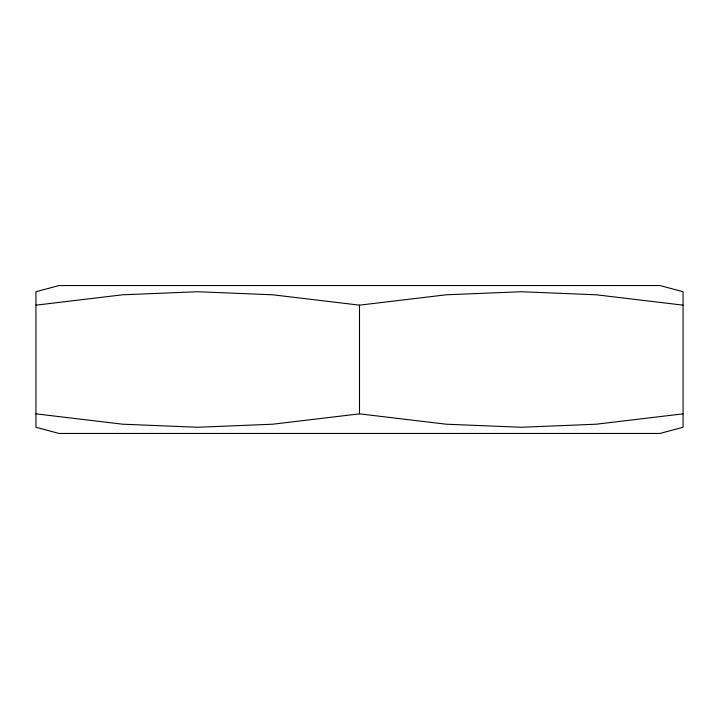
<?xml version="1.0" encoding="UTF-8"?>
<svg xmlns="http://www.w3.org/2000/svg" width="719" height="719" viewBox="0 0 719 719"><rect width="100%" height="100%" fill="white"/><g stroke="black" fill="none" stroke-linecap="round" stroke-linejoin="round"><path stroke-width="1.08" d="M35.95 305.153L122.643 294.799L197.725 291.734L272.807 294.799L359.5 305.153L446.193 294.799L521.275 291.734L596.357 294.799L683.05 305.153M683.05 413.847L596.357 424.201L521.275 427.266L446.193 424.201L359.5 413.847L272.807 424.201L197.725 427.266L122.643 424.201L35.95 413.847M359.5 305.153L359.5 413.847M59.057 285.542L35.95 291.734L35.95 427.266L59.057 433.458L659.943 433.458L683.05 427.266L683.05 291.734L659.943 285.542L59.057 285.542"/></g></svg>
